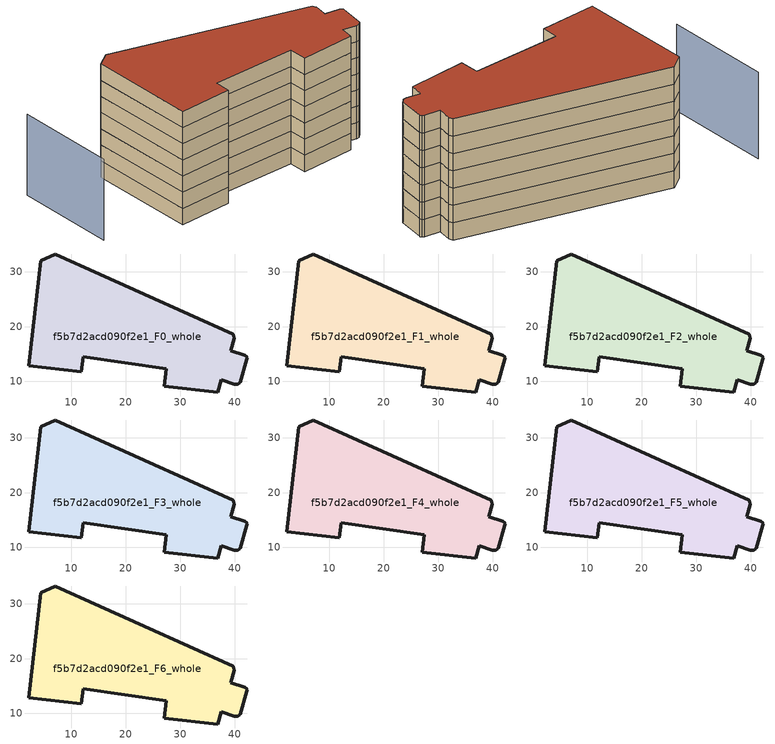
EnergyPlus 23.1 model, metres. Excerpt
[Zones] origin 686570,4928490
f5b7d2acd090f2e1_F0_whole
 floor ground (EU_floor_Construction): 39.7,18.6 39.91,17.87 39.19,15.56 41.79,14.75 42.06,14.53 42.24,14.24 42.15,14.03 40.97,9.76 40.77,9.65 40.48,9.43 39.91,9.43 37.54,10.24 36.85,8.01 27.06,9.03 27.39,12.28 12.26,14.51 11.85,11.74 2.26,12.85 4.48,32.04 7.06,33.28 z0
 wall outside (EU_wall_Construction): 39.19,15.56 39.91,17.87 39.7,18.6 7.06,33.28 4.48,32.04 2.26,12.85 11.85,11.74 12.26,14.51 27.39,12.28 27.06,9.03 36.85,8.01 37.54,10.24 39.91,9.43 40.48,9.43 40.77,9.65 40.97,9.76 42.15,14.03 42.24,14.24 42.06,14.53 41.79,14.75 39.19,15.56 z0:3
f5b7d2acd090f2e1_F1_whole
 floor to f5b7d2acd090f2e1_F0_whole (EU_floor_Construction): 39.7,18.6 39.91,17.87 39.19,15.56 41.79,14.75 42.06,14.53 42.24,14.24 42.15,14.03 40.97,9.76 40.77,9.65 40.48,9.43 39.91,9.43 37.54,10.24 36.85,8.01 27.06,9.03 27.39,12.28 12.26,14.51 11.85,11.74 2.26,12.85 4.48,32.04 7.06,33.28 z3
 wall outside (EU_wall_Construction): 39.19,15.56 39.91,17.87 39.7,18.6 7.06,33.28 4.48,32.04 2.26,12.85 11.85,11.74 12.26,14.51 27.39,12.28 27.06,9.03 36.85,8.01 37.54,10.24 39.91,9.43 40.48,9.43 40.77,9.65 40.97,9.76 42.15,14.03 42.24,14.24 42.06,14.53 41.79,14.75 39.19,15.56 z3:6
f5b7d2acd090f2e1_F2_whole
 floor to f5b7d2acd090f2e1_F1_whole (EU_floor_Construction): 39.7,18.6 39.91,17.87 39.19,15.56 41.79,14.75 42.06,14.53 42.24,14.24 42.15,14.03 40.97,9.76 40.77,9.65 40.48,9.43 39.91,9.43 37.54,10.24 36.85,8.01 27.06,9.03 27.39,12.28 12.26,14.51 11.85,11.74 2.26,12.85 4.48,32.04 7.06,33.28 z6
 wall outside (EU_wall_Construction): 39.19,15.56 39.91,17.87 39.7,18.6 7.06,33.28 4.48,32.04 2.26,12.85 11.85,11.74 12.26,14.51 27.39,12.28 27.06,9.03 36.85,8.01 37.54,10.24 39.91,9.43 40.48,9.43 40.77,9.65 40.97,9.76 42.15,14.03 42.24,14.24 42.06,14.53 41.79,14.75 39.19,15.56 z6:9
f5b7d2acd090f2e1_F3_whole
 floor to f5b7d2acd090f2e1_F2_whole (EU_floor_Construction): 39.7,18.6 39.91,17.87 39.19,15.56 41.79,14.75 42.06,14.53 42.24,14.24 42.15,14.03 40.97,9.76 40.77,9.65 40.48,9.43 39.91,9.43 37.54,10.24 36.85,8.01 27.06,9.03 27.39,12.28 12.26,14.51 11.85,11.74 2.26,12.85 4.48,32.04 7.06,33.28 z9
 wall outside (EU_wall_Construction): 39.19,15.56 39.91,17.87 39.7,18.6 7.06,33.28 4.48,32.04 2.26,12.85 11.85,11.74 12.26,14.51 27.39,12.28 27.06,9.03 36.85,8.01 37.54,10.24 39.91,9.43 40.48,9.43 40.77,9.65 40.97,9.76 42.15,14.03 42.24,14.24 42.06,14.53 41.79,14.75 39.19,15.56 z9:12
f5b7d2acd090f2e1_F4_whole
 floor to f5b7d2acd090f2e1_F3_whole (EU_floor_Construction): 39.7,18.6 39.91,17.87 39.19,15.56 41.79,14.75 42.06,14.53 42.24,14.24 42.15,14.03 40.97,9.76 40.77,9.65 40.48,9.43 39.91,9.43 37.54,10.24 36.85,8.01 27.06,9.03 27.39,12.28 12.26,14.51 11.85,11.74 2.26,12.85 4.48,32.04 7.06,33.28 z12
 wall outside (EU_wall_Construction): 39.19,15.56 39.91,17.87 39.7,18.6 7.06,33.28 4.48,32.04 2.26,12.85 11.85,11.74 12.26,14.51 27.39,12.28 27.06,9.03 36.85,8.01 37.54,10.24 39.91,9.43 40.48,9.43 40.77,9.65 40.97,9.76 42.15,14.03 42.24,14.24 42.06,14.53 41.79,14.75 39.19,15.56 z12:15
f5b7d2acd090f2e1_F5_whole
 floor to f5b7d2acd090f2e1_F4_whole (EU_floor_Construction): 39.7,18.6 39.91,17.87 39.19,15.56 41.79,14.75 42.06,14.53 42.24,14.24 42.15,14.03 40.97,9.76 40.77,9.65 40.48,9.43 39.91,9.43 37.54,10.24 36.85,8.01 27.06,9.03 27.39,12.28 12.26,14.51 11.85,11.74 2.26,12.85 4.48,32.04 7.06,33.28 z15
 wall outside (EU_wall_Construction): 39.19,15.56 39.91,17.87 39.7,18.6 7.06,33.28 4.48,32.04 2.26,12.85 11.85,11.74 12.26,14.51 27.39,12.28 27.06,9.03 36.85,8.01 37.54,10.24 39.91,9.43 40.48,9.43 40.77,9.65 40.97,9.76 42.15,14.03 42.24,14.24 42.06,14.53 41.79,14.75 39.19,15.56 z15:18
f5b7d2acd090f2e1_F6_whole
 floor to f5b7d2acd090f2e1_F5_whole (EU_floor_Construction): 39.7,18.6 39.91,17.87 39.19,15.56 41.79,14.75 42.06,14.53 42.24,14.24 42.15,14.03 40.97,9.76 40.77,9.65 40.48,9.43 39.91,9.43 37.54,10.24 36.85,8.01 27.06,9.03 27.39,12.28 12.26,14.51 11.85,11.74 2.26,12.85 4.48,32.04 7.06,33.28 z18
 wall outside (EU_wall_Construction): 39.19,15.56 39.91,17.87 39.7,18.6 7.06,33.28 4.48,32.04 2.26,12.85 11.85,11.74 12.26,14.51 27.39,12.28 27.06,9.03 36.85,8.01 37.54,10.24 39.91,9.43 40.48,9.43 40.77,9.65 40.97,9.76 42.15,14.03 42.24,14.24 42.06,14.53 41.79,14.75 39.19,15.56 z18:21
 roof outside (EU_roof_Construction): 40.97,9.76 42.15,14.03 42.24,14.24 42.06,14.53 41.79,14.75 39.19,15.56 39.91,17.87 39.7,18.6 7.06,33.28 4.48,32.04 2.26,12.85 11.85,11.74 12.26,14.51 27.39,12.28 27.06,9.03 36.85,8.01 37.54,10.24 39.91,9.43 40.48,9.43 40.77,9.65 z21
shading: -7.27,37.15 -9.44,19.18 z0:15
[Building]
EU S2 Campaign: North Axis=0; Terrain=City; Solar Distribution=FullExterior
[Site:Location]
Bologna: Latitude=44.5; Longitude=11.25; Time Zone=1; Elevation=37
[SizingPeriod:WeatherFileDays]
AnnualSizingPeriod: Begin Month=1; Begin Day of Month=1; End Month=12; End Day of Month=31; Day of Week for Start Day=Monday; Use Weather File Daylight Saving Period=No; Use Weather File Rain and Snow Indicators=No
[MATERIAL]
EU_InternalMass_Material: Roughness=MediumRough; Thickness=0.1; Conductivity=1; Density=1800; Specific Heat=900; Thermal Absorptance=0.9; Solar Absorptance=0.7; Visible Absorptance=0.7
[MATERIAL:NOMASS] Roughness=MediumRough; Thermal Absorptance=0.9; Solar Absorptance=0.7; Visible Absorptance=0.7
Name | Thermal Resistance
EU_wall_NoMass | 0.905828
EU_roof_NoMass | 0.37593
EU_floor_NoMass | 0.67114
[CONSTRUCTION]
EU_wall_Construction: EU_wall_NoMass
EU_roof_Construction: EU_roof_NoMass
EU_floor_Construction: EU_floor_NoMass
EU_InternalMass_Construction: EU_InternalMass_Material
[ZONE] Type=1; Multiplier=1; Ceiling Height=autocalculate; Volume=1672.93; Floor Area=autocalculate; Part of Total Floor Area=Yes
f5b7d2acd090f2e1_F0_whole; f5b7d2acd090f2e1_F1_whole; f5b7d2acd090f2e1_F2_whole; f5b7d2acd090f2e1_F3_whole; f5b7d2acd090f2e1_F4_whole; f5b7d2acd090f2e1_F5_whole; f5b7d2acd090f2e1_F6_whole
[INTERNALMASS] Construction=EU_InternalMass_Construction; Surface Area=557.643
Name | Zone or ZoneList
f5b7d2acd090f2e1_F0_whole_EU_InternalMass | f5b7d2acd090f2e1_F0_whole
f5b7d2acd090f2e1_F1_whole_EU_InternalMass | f5b7d2acd090f2e1_F1_whole
f5b7d2acd090f2e1_F2_whole_EU_InternalMass | f5b7d2acd090f2e1_F2_whole
f5b7d2acd090f2e1_F3_whole_EU_InternalMass | f5b7d2acd090f2e1_F3_whole
f5b7d2acd090f2e1_F4_whole_EU_InternalMass | f5b7d2acd090f2e1_F4_whole
f5b7d2acd090f2e1_F5_whole_EU_InternalMass | f5b7d2acd090f2e1_F5_whole
f5b7d2acd090f2e1_F6_whole_EU_InternalMass | f5b7d2acd090f2e1_F6_whole
[OTHEREQUIPMENT] Fuel Type=Electricity; Design Level Calculation Method=Watts/Area; Power per Zone Floor Area=1; Fraction Latent=0; Fraction Radiant=0; Fraction Lost=0; Carbon Dioxide Generation Rate=0; EndUse Subcategory=EU_Step8_InternalGains
Name | Zone or ZoneList or Space or SpaceList | Schedule
EU_Step8_InternalGain_f5b7d2acd090f2e1_F0_whole_f000 | f5b7d2acd090f2e1_F0_whole | EU_Step8_GainSchedule_f5b7d2acd090f2e1_F0_whole_f000
EU_Step8_InternalGain_f5b7d2acd090f2e1_F1_whole_f000 | f5b7d2acd090f2e1_F1_whole | EU_Step8_GainSchedule_f5b7d2acd090f2e1_F1_whole_f000
EU_Step8_InternalGain_f5b7d2acd090f2e1_F2_whole_f000 | f5b7d2acd090f2e1_F2_whole | EU_Step8_GainSchedule_f5b7d2acd090f2e1_F2_whole_f000
EU_Step8_InternalGain_f5b7d2acd090f2e1_F3_whole_f000 | f5b7d2acd090f2e1_F3_whole | EU_Step8_GainSchedule_f5b7d2acd090f2e1_F3_whole_f000
EU_Step8_InternalGain_f5b7d2acd090f2e1_F4_whole_f000 | f5b7d2acd090f2e1_F4_whole | EU_Step8_GainSchedule_f5b7d2acd090f2e1_F4_whole_f000
EU_Step8_InternalGain_f5b7d2acd090f2e1_F5_whole_f000 | f5b7d2acd090f2e1_F5_whole | EU_Step8_GainSchedule_f5b7d2acd090f2e1_F5_whole_f000
EU_Step8_InternalGain_f5b7d2acd090f2e1_F6_whole_f000 | f5b7d2acd090f2e1_F6_whole | EU_Step8_GainSchedule_f5b7d2acd090f2e1_F6_whole_f000
[ZONEVENTILATION:DESIGNFLOWRATE] Schedule=EU_AlwaysOn; Design Flow Rate Calculation Method=AirChanges/Hour; Air Changes per Hour=0.73129; Ventilation Type=Natural; Fan Pressure Rise=0; Fan Total Efficiency=1; Constant Term Coefficient=1; Temperature Term Coefficient=0; Velocity Term Coefficient=0; Velocity Squared Term Coefficient=0; Minimum Indoor Temperature=-100; Maximum Indoor Temperature=100; Delta Temperature=-100; Minimum Outdoor Temperature=-100; Maximum Outdoor Temperature=100; Maximum Wind Speed=40
Name | Zone or ZoneList or Space or SpaceList
EU_ConstantAir_f5b7d2acd090f2e1_F0_whole | f5b7d2acd090f2e1_F0_whole
EU_ConstantAir_f5b7d2acd090f2e1_F1_whole | f5b7d2acd090f2e1_F1_whole
EU_ConstantAir_f5b7d2acd090f2e1_F2_whole | f5b7d2acd090f2e1_F2_whole
EU_ConstantAir_f5b7d2acd090f2e1_F3_whole | f5b7d2acd090f2e1_F3_whole
EU_ConstantAir_f5b7d2acd090f2e1_F4_whole | f5b7d2acd090f2e1_F4_whole
EU_ConstantAir_f5b7d2acd090f2e1_F5_whole | f5b7d2acd090f2e1_F5_whole
EU_ConstantAir_f5b7d2acd090f2e1_F6_whole | f5b7d2acd090f2e1_F6_whole
[HVACTEMPLATE:THERMOSTAT] Constant Heating Setpoint=20; Constant Cooling Setpoint=50
EU_HeatOnly_f5b7d2acd090f2e1_F0_whole; EU_HeatOnly_f5b7d2acd090f2e1_F1_whole; EU_HeatOnly_f5b7d2acd090f2e1_F2_whole; EU_HeatOnly_f5b7d2acd090f2e1_F3_whole; EU_HeatOnly_f5b7d2acd090f2e1_F4_whole; EU_HeatOnly_f5b7d2acd090f2e1_F5_whole; EU_HeatOnly_f5b7d2acd090f2e1_F6_whole
[HVACTEMPLATE:ZONE:IDEALLOADSAIRSYSTEM] System Availability Schedule=EU_AlwaysOn; Maximum Heating Supply Air Temperature=50; Minimum Cooling Supply Air Temperature=13; Maximum Heating Supply Air Humidity Ratio=0.0156; Minimum Cooling Supply Air Humidity Ratio=0.0077; Heating Limit=NoLimit; Cooling Limit=NoLimit; Heating Availability Schedule=EU_AlwaysOn; Cooling Availability Schedule=EU_CoolingOff; Dehumidification Control Type=ConstantSensibleHeatRatio; Cooling Sensible Heat Ratio=0.7; Dehumidification Setpoint=60; Humidification Control Type=None; Humidification Setpoint=30; Outdoor Air Method=None; Outdoor Air Flow Rate per Person=0.00944; Outdoor Air Flow Rate per Zone Floor Area=0; Outdoor Air Flow Rate per Zone=0; Demand Controlled Ventilation Type=None; Outdoor Air Economizer Type=NoEconomizer; Heat Recovery Type=None; Sensible Heat Recovery Effectiveness=0.7; Latent Heat Recovery Effectiveness=0.65
Name | Template Thermostat
f5b7d2acd090f2e1_F0_whole | EU_HeatOnly_f5b7d2acd090f2e1_F0_whole
f5b7d2acd090f2e1_F1_whole | EU_HeatOnly_f5b7d2acd090f2e1_F1_whole
f5b7d2acd090f2e1_F2_whole | EU_HeatOnly_f5b7d2acd090f2e1_F2_whole
f5b7d2acd090f2e1_F3_whole | EU_HeatOnly_f5b7d2acd090f2e1_F3_whole
f5b7d2acd090f2e1_F4_whole | EU_HeatOnly_f5b7d2acd090f2e1_F4_whole
f5b7d2acd090f2e1_F5_whole | EU_HeatOnly_f5b7d2acd090f2e1_F5_whole
f5b7d2acd090f2e1_F6_whole | EU_HeatOnly_f5b7d2acd090f2e1_F6_whole
[SIZING:ZONE] Zone Cooling Design Supply Air Temperature Input Method=SupplyAirTemperature; Zone Cooling Design Supply Air Temperature=13; Zone Heating Design Supply Air Temperature Input Method=SupplyAirTemperature; Zone Heating Design Supply Air Temperature=50; Zone Cooling Design Supply Air Humidity Ratio=0.008; Zone Heating Design Supply Air Humidity Ratio=0.008; Cooling Design Air Flow Method=DesignDay; Cooling Design Air Flow Rate=0; Cooling Minimum Air Flow per Zone Floor Area=0.000762; Cooling Minimum Air Flow=0; Cooling Minimum Air Flow Fraction=0.2; Heating Design Air Flow Method=DesignDay; Heating Design Air Flow Rate=0; Heating Maximum Air Flow per Zone Floor Area=0.002032; Heating Maximum Air Flow=0.141576; Heating Maximum Air Flow Fraction=0.3; Account for Dedicated Outdoor Air System=No; Dedicated Outdoor Air System Control Strategy=NeutralSupplyAir; Dedicated Outdoor Air Low Setpoint Temperature for Design=autosize; Dedicated Outdoor Air High Setpoint Temperature for Design=autosize; Zone Load Sizing Method=Sensible Load Only No Latent Load; Zone Latent Cooling Design Supply Air Humidity Ratio Input Method=HumidityRatioDifference; Zone Cooling Design Supply Air Humidity Ratio Difference=0.005; Zone Latent Heating Design Supply Air Humidity Ratio Input Method=HumidityRatioDifference; Zone Humidification Design Supply Air Humidity Ratio Difference=0.005
f5b7d2acd090f2e1_F0_whole; f5b7d2acd090f2e1_F1_whole; f5b7d2acd090f2e1_F2_whole; f5b7d2acd090f2e1_F3_whole; f5b7d2acd090f2e1_F4_whole; f5b7d2acd090f2e1_F5_whole; f5b7d2acd090f2e1_F6_whole
[SCHEDULE:CONSTANT]
Name | Hourly Value
EU_AlwaysOn | 1
EU_CoolingOff | 0
[SCHEDULE:FILE] Column Number=1; Rows to Skip at Top=0; Number of Hours of Data=8760; Column Separator=Comma; Interpolate to Timestep=No; Minutes per Item=60; Adjust Schedule for Daylight Savings=Yes
Name | File
EU_Step8_GainSchedule_f5b7d2acd090f2e1_F0_whole_f000 | ../../schedules/f5b7d2acd090f2e1/f5b7d2acd090f2e1_F0_whole_f000_gain.csv
EU_Step8_GainSchedule_f5b7d2acd090f2e1_F1_whole_f000 | ../../schedules/f5b7d2acd090f2e1/f5b7d2acd090f2e1_F1_whole_f000_gain.csv
EU_Step8_GainSchedule_f5b7d2acd090f2e1_F2_whole_f000 | ../../schedules/f5b7d2acd090f2e1/f5b7d2acd090f2e1_F2_whole_f000_gain.csv
EU_Step8_GainSchedule_f5b7d2acd090f2e1_F3_whole_f000 | ../../schedules/f5b7d2acd090f2e1/f5b7d2acd090f2e1_F3_whole_f000_gain.csv
EU_Step8_GainSchedule_f5b7d2acd090f2e1_F4_whole_f000 | ../../schedules/f5b7d2acd090f2e1/f5b7d2acd090f2e1_F4_whole_f000_gain.csv
EU_Step8_GainSchedule_f5b7d2acd090f2e1_F5_whole_f000 | ../../schedules/f5b7d2acd090f2e1/f5b7d2acd090f2e1_F5_whole_f000_gain.csv
EU_Step8_GainSchedule_f5b7d2acd090f2e1_F6_whole_f000 | ../../schedules/f5b7d2acd090f2e1/f5b7d2acd090f2e1_F6_whole_f000_gain.csv
